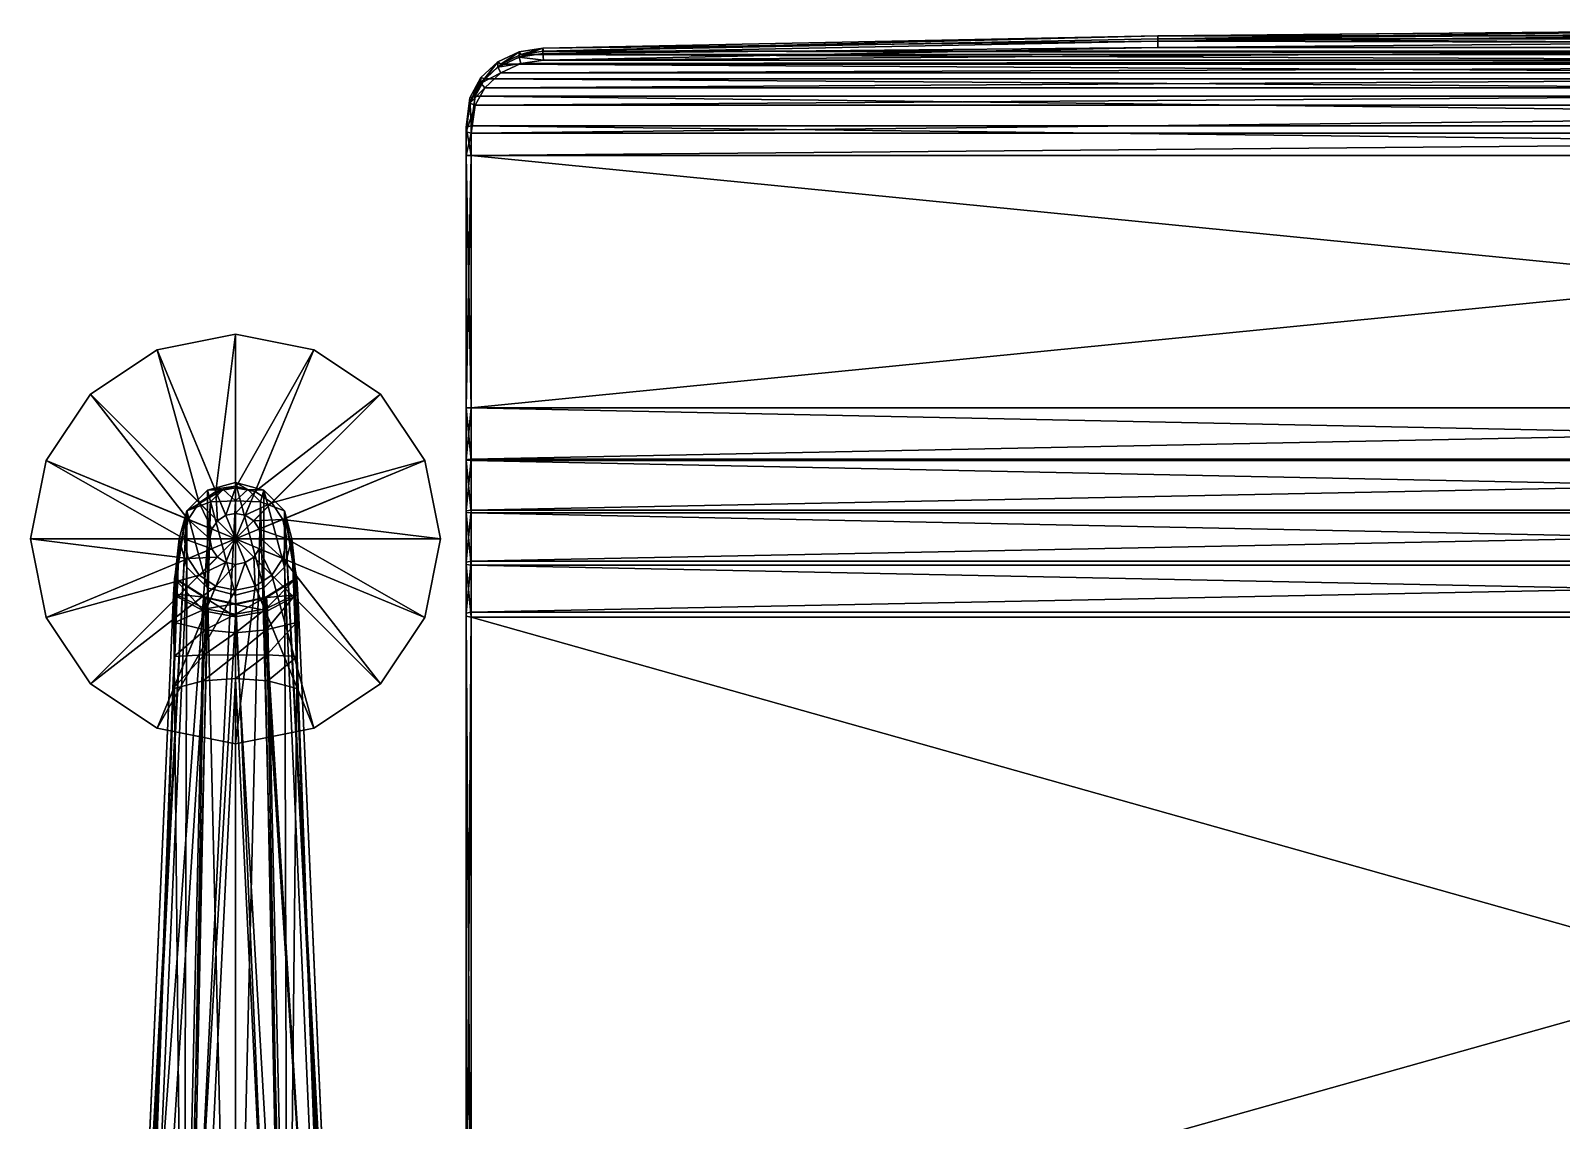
# Model space of a CAD drawing. Extents: x -0.75 to 2.5, y -6.86 to 0.72.
# Drawn here: x -0.295 to 0.0038, y 0.5104 to 0.7231 of the extents above; entities that cross this region are included whole.
import ezdxf

# ---------------------------------------------------------------- set-up
doc = ezdxf.new("R2010")
doc.units = 0
doc.layers.add('72OFGO2D01_GRAFIK', color=1, linetype='CONTINUOUS')
doc.layers.add('72VIAI3D_ANY', color=1, linetype='CONTINUOUS')

# ---------------------------------------------------------------- blocks, each defined once
blk = doc.blocks.new('OB__000009')
at = {"layer": '72VIAI3D_ANY'}
mesh = blk.add_polyface(dxfattribs=at)
corners = [(0.032, -0.00067, 0.06625), (0.0265, -0.00147, 0.06163), (0.032, 0, 0.06002), (0.02959, -0.00131, 0.06695), (0.03441, -0.00131, 0.06695), (0.0375, -0.00147, 0.06163), (0.02248, -0.0055, 0.0661), (0.02713, -0.00376, 0.06969), (0.03688, -0.00376, 0.06969), (0.04153, -0.0055, 0.0661), (0.032, -0.00355, 0.07141), (0.0265, -0.00147), (0.02248, -0.0055), (0.021, -0.011, 0.024), (0.021, -0.011), (0.02248, -0.0165, 0.02668), (0.04153, -0.0165), (0.043, -0.011, 0.024), (0.043, -0.011), (0.04153, -0.0055), (0.0375, -0.00147), (0.032, 0), (0.04382, -0.01867, 0.05968), (0.04395, -0.01872, 0.0664), (0.02018, -0.01867, 0.05968), (0.02006, -0.01872, 0.0664), (0.0375, -0.02053), (0.032, -0.022), (0.0265, -0.02053), (0.02248, -0.0165)]
mesh.append_faces([[corners[k] for k in face] for face in [(1, 0, 3), (2, 4, 0), (3, 6, 1), (6, 3, 7), (8, 5, 9), (5, 8, 4), (6, 11, 1), (11, 6, 12), (12, 13, 14), (15, 14, 13), (16, 17, 18), (18, 9, 19), (5, 19, 9), (19, 5, 20), (20, 2, 21), (21, 1, 11), (19, 16, 18)]], dxfattribs={"vtx0": -1, "color": 9})
mesh.append_faces([[corners[k] for k in face] for face in [(0, 1, 2), (4, 2, 5), (24, 6, 25), (20, 16, 19), (16, 20, 26), (21, 26, 20), (26, 21, 27), (11, 27, 21), (12, 28, 11), (28, 12, 29)]], dxfattribs={"vtx0": -1, "vtx1": -1, "color": 9})
mesh.append_faces([[corners[k] for k in face] for face in [(9, 17, 22), (13, 6, 24)]], dxfattribs={"vtx0": -1, "vtx1": -1, "vtx2": -1, "color": 9})
mesh.append_faces([[corners[k] for k in face] for face in [(10, 3, 0), (10, 0, 4), (10, 7, 3), (10, 4, 8), (13, 12, 6), (9, 18, 17), (2, 20, 5), (1, 21, 2), (9, 22, 23)]], dxfattribs={"vtx0": -1, "vtx2": -1, "color": 9})
mesh.append_faces([[corners[k] for k in face] for face in [(14, 29, 12)]], dxfattribs={"vtx1": -1, "color": 9})
mesh = blk.add_polyface(dxfattribs=at)
corners = [(0.021, -0.011), (0.02248, -0.0165, 0.02668), (0.02248, -0.0165), (0.0265, -0.02053, 0.02745), (0.0265, -0.02053), (0.032, -0.022, 0.02578), (0.032, -0.022), (0.0375, -0.02053, 0.02745), (0.0375, -0.02053), (0.04153, -0.0165, 0.02668), (0.04153, -0.0165), (0.043, -0.011, 0.024), (0.03804, -0.02245, 0.06559), (0.04413, -0.02189, 0.07233), (0.04395, -0.01872, 0.0664), (0.03823, -0.02504, 0.07032), (0.02577, -0.02504, 0.07032), (0.02006, -0.01872, 0.0664), (0.01987, -0.02189, 0.07233), (0.02596, -0.02245, 0.06559), (0.03793, -0.02237, 0.06064), (0.04382, -0.01867, 0.05968), (0.02018, -0.01867, 0.05968), (0.02608, -0.02237, 0.06064), (0.0379, -0.02465, 0.05623), (0.0438, -0.02176, 0.05372), (0.02021, -0.02176, 0.05372), (0.02611, -0.02465, 0.05623), (0.032, -0.0238, 0.06543), (0.032, -0.02623, 0.06974), (0.032, -0.02367, 0.06104), (0.032, -0.02568, 0.0571), (0.04153, -0.0055, 0.0661), (0.04387, -0.02728, 0.04988), (0.04401, -0.03394, 0.04905), (0.02248, -0.0055, 0.0661), (0.021, -0.011, 0.024), (0.02014, -0.02728, 0.04988), (0.01999, -0.03394, 0.04905), (0.0265, -0.00147)]
mesh.append_faces([[corners[k] for k in face] for face in [(0, 1, 2), (3, 2, 1), (2, 3, 4), (5, 4, 3), (4, 5, 6), (7, 6, 5), (6, 7, 8), (9, 8, 7), (8, 9, 10), (11, 10, 9), (12, 13, 14), (13, 12, 15), (16, 17, 18), (17, 16, 19), (20, 14, 21), (14, 20, 12), (19, 22, 17), (22, 19, 23), (24, 21, 25), (21, 24, 20), (23, 26, 22), (26, 23, 27), (28, 15, 12), (19, 29, 28), (30, 12, 20), (12, 30, 28), (28, 23, 19), (23, 28, 30), (20, 31, 30), (30, 27, 23)]], dxfattribs={"vtx0": -1, "color": 9})
mesh.append_faces([[corners[k] for k in face] for face in [(17, 35, 18), (26, 36, 22), (37, 36, 26), (38, 36, 37), (6, 39, 4)]], dxfattribs={"vtx0": -1, "vtx1": -1, "color": 9})
mesh.append_faces([[corners[k] for k in face] for face in [(32, 14, 13), (11, 25, 21), (11, 33, 25), (11, 34, 33)]], dxfattribs={"vtx0": -1, "vtx2": -1, "color": 9})
mesh = blk.add_polyface(dxfattribs=at)
corners = [(0.032, -0.25709, 0.18746), (0.0265, -0.02053, 0.02745), (0.0217, -0.25622, 0.18844), (0.032, -0.022, 0.02578), (0.0423, -0.25622, 0.18844), (0.0375, -0.02053, 0.02745), (0.04216, -0.20841, 0.29661), (0.04153, -0.0055, 0.0661), (0.052, -0.21037, 0.29325), (0.032, -0.20773, 0.29776), (0.03688, -0.00376, 0.06969), (0.02184, -0.20841, 0.29661), (0.032, -0.00355, 0.07141), (0.012, -0.21037, 0.29325), (0.02713, -0.00376, 0.06969), (0.012, -0.20011, 0.26994), (0.02248, -0.0055, 0.0661), (0.052, -0.254, 0.1914), (0.04421, -0.04023, 0.05142), (0.043, -0.011, 0.024), (0.052, -0.2506, 0.19634), (0.052, -0.20011, 0.26994), (0.021, -0.011, 0.024), (0.012, -0.2506, 0.19634), (0.012, -0.254, 0.1914), (0.01979, -0.04023, 0.05142), (0.0423, -0.20267, 0.26725), (0.052, -0.20622, 0.27415), (0.0217, -0.2076, 0.2706), (0.012, -0.20622, 0.27415), (0.0217, -0.20267, 0.26725), (0.032, -0.20363, 0.26637), (0.0423, -0.2076, 0.2706), (0.032, -0.20808, 0.26935), (0.032, -0.03825, 0.05607), (0.0217, -0.24833, 0.19928), (0.02569, -0.03866, 0.05481), (0.032, -0.24762, 0.20036), (0.04413, -0.02189, 0.07233), (0.032, -0.02623, 0.06974), (0.03823, -0.02504, 0.07032), (0.01987, -0.02189, 0.07233), (0.0423, -0.24833, 0.19928), (0.03831, -0.03866, 0.05481), (0.04153, -0.0165, 0.02668), (0.02248, -0.0165, 0.02668)]
mesh.append_faces([[corners[k] for k in face] for face in [(1, 0, 3), (6, 7, 8), (36, 23, 25), (38, 26, 21), (30, 41, 15), (20, 43, 18)]], dxfattribs={"color": 9})
mesh.append_faces([[corners[k] for k in face] for face in [(9, 10, 6), (11, 12, 9), (26, 27, 21), (28, 15, 29), (15, 28, 30), (31, 32, 26), (30, 33, 31), (35, 34, 37), (26, 39, 31), (39, 26, 40), (39, 30, 31), (34, 42, 37), (45, 2, 1)]], dxfattribs={"vtx0": -1, "color": 9})
mesh.append_faces([[corners[k] for k in face] for face in [(17, 18, 19), (18, 17, 20), (7, 21, 8), (22, 23, 24), (23, 22, 25), (34, 35, 36), (5, 17, 44)]], dxfattribs={"vtx0": -1, "vtx1": -1, "color": 9})
mesh.append_faces([[corners[k] for k in face] for face in [(17, 5, 4), (2, 45, 24)]], dxfattribs={"vtx0": -1, "vtx1": -1, "vtx2": -1, "color": 9})
mesh.append_faces([[corners[k] for k in face] for face in [(15, 16, 13), (42, 34, 43)]], dxfattribs={"vtx0": -1, "vtx2": -1, "color": 9})
mesh.append_faces([[corners[k] for k in face] for face in [(3, 4, 5), (13, 14, 11), (19, 44, 17)]], dxfattribs={"vtx1": -1, "color": 9})
mesh.append_faces([[corners[k] for k in face] for face in [(23, 36, 35)]], dxfattribs={"vtx1": -1, "vtx2": -1, "color": 9})
mesh.append_faces([[corners[k] for k in face] for face in [(0, 1, 2), (4, 3, 0), (43, 20, 42), (45, 22, 24)]], dxfattribs={"vtx2": -1, "color": 9})
mesh = blk.add_polyface(dxfattribs=at)
corners = [(0.04153, -0.0055, 0.0661), (0.04216, -0.20841, 0.29661), (0.03688, -0.00376, 0.06969), (0.032, -0.20773, 0.29776), (0.032, -0.00355, 0.07141), (0.02184, -0.20841, 0.29661), (0.02713, -0.00376, 0.06969), (0.012, -0.21037, 0.29325), (0.02248, -0.0055, 0.0661), (0.012, -0.20011, 0.26994), (0.01987, -0.02189, 0.07233), (0.052, -0.20011, 0.26994), (0.04413, -0.02189, 0.07233), (0.03796, -0.02873, 0.05341), (0.0438, -0.02176, 0.05372), (0.04387, -0.02728, 0.04988), (0.0379, -0.02465, 0.05623), (0.02611, -0.02465, 0.05623), (0.02014, -0.02728, 0.04988), (0.02021, -0.02176, 0.05372), (0.02604, -0.02873, 0.05341), (0.01999, -0.03394, 0.04905), (0.02589, -0.03364, 0.05286), (0.03812, -0.03364, 0.05286), (0.04401, -0.03394, 0.04905), (0.01979, -0.04023, 0.05142), (0.02569, -0.03866, 0.05481), (0.03831, -0.03866, 0.05481), (0.04421, -0.04023, 0.05142), (0.03823, -0.02504, 0.07032), (0.032, -0.0238, 0.06543), (0.032, -0.02623, 0.06974), (0.02596, -0.02245, 0.06559), (0.02577, -0.02504, 0.07032), (0.032, -0.02568, 0.0571), (0.03793, -0.02237, 0.06064), (0.032, -0.02367, 0.06104), (0.032, -0.02934, 0.05463), (0.032, -0.03369, 0.05422), (0.032, -0.03825, 0.05607), (0.0423, -0.20267, 0.26725), (0.0217, -0.20267, 0.26725), (0.043, -0.011, 0.024), (0.021, -0.011, 0.024)]
mesh.append_faces([[corners[k] for k in face] for face in [(0, 1, 2), (6, 7, 8), (40, 12, 29), (10, 41, 33)]], dxfattribs={"color": 9})
mesh.append_faces([[corners[k] for k in face] for face in [(13, 14, 15), (14, 13, 16), (17, 18, 19), (18, 17, 20), (20, 21, 18), (21, 20, 22), (23, 15, 24), (15, 23, 13), (22, 25, 21), (25, 22, 26), (27, 24, 28), (24, 27, 23), (29, 30, 31), (31, 32, 33), (34, 35, 16), (17, 36, 34), (37, 16, 13), (16, 37, 34), (34, 20, 17), (20, 34, 37), (37, 22, 20), (22, 37, 38), (38, 13, 23), (13, 38, 37), (38, 26, 22), (26, 38, 39), (39, 23, 27), (23, 39, 38), (41, 31, 33)]], dxfattribs={"vtx0": -1, "color": 9})
mesh.append_faces([[corners[k] for k in face] for face in [(11, 0, 12), (25, 43, 21)]], dxfattribs={"vtx0": -1, "vtx1": -1, "color": 9})
mesh.append_faces([[corners[k] for k in face] for face in [(4, 5, 6)]], dxfattribs={"vtx0": -1, "vtx1": -1, "vtx2": -1, "color": 9})
mesh.append_faces([[corners[k] for k in face] for face in [(2, 3, 4), (8, 9, 10), (42, 28, 24)]], dxfattribs={"vtx0": -1, "vtx2": -1, "color": 9})
blk = doc.blocks.new('OB__000033')
at = {"layer": '72VIAI3D_ANY'}
blk.add_blockref('OB__000009', (-0.287001, 0.6349, 0.029), dxfattribs=at)
blk = doc.blocks.new('72VIAI3D__000034')
at = {"layer": '72VIAI3D_ANY'}
blk.add_blockref('OB__000033', (0, 0), dxfattribs=at)
blk = doc.blocks.new('OB__000012')
at = {"layer": '72VIAI3D_ANY'}
mesh = blk.add_polyface(dxfattribs=at)
corners = [(0.02469, -0.00305), (0.04, 0), (0.04, -0.04), (0.02469, -0.00305, 0.006), (0.04, 0, 0.006), (0.03617, -0.03076, 0.018), (0.04, -0.03, 0.018), (0.03809, -0.03538, 0.026), (0.04, -0.035, 0.026), (0.04, -0.03, 0.026), (0.03617, -0.03076, 0.026), (0.01172, -0.01172), (0.01172, -0.01172, 0.006), (0.03293, -0.03293, 0.018), (0.03646, -0.03646, 0.026), (0.03293, -0.03293, 0.026), (0.00304, -0.02469), (0.00304, -0.02469, 0.006), (0.03076, -0.03617, 0.018), (0.03538, -0.03809, 0.026), (0.03076, -0.03617, 0.026), (0, -0.04), (0, -0.04, 0.006), (0.03, -0.04, 0.018), (0.035, -0.04, 0.026), (0.03, -0.04, 0.026), (0.04, -0.035, 0.029), (0.03809, -0.03538, 0.029), (0.03646, -0.03646, 0.029), (0.03538, -0.03809, 0.029), (0.035, -0.04, 0.029)]
mesh.append_faces([[corners[k] for k in face] for face in [(0, 1, 2), (7, 8, 9), (9, 10, 7), (11, 0, 2), (14, 7, 10), (10, 15, 14), (16, 11, 2), (19, 14, 15), (15, 20, 19), (21, 16, 2), (24, 19, 20), (20, 25, 24)]], dxfattribs={"vtx1": -1, "vtx2": -1, "color": 159})
mesh.append_faces([[corners[k] for k in face] for face in [(3, 4, 1), (1, 0, 3), (5, 6, 4), (4, 3, 5), (12, 3, 0), (0, 11, 12), (13, 5, 3), (3, 12, 13), (17, 12, 11), (11, 16, 17), (18, 13, 12), (12, 17, 18), (22, 17, 16), (16, 21, 22), (23, 18, 17), (17, 22, 23), (9, 6, 5), (5, 10, 9), (10, 5, 13), (13, 15, 10), (15, 13, 18), (18, 20, 15), (20, 18, 23), (23, 25, 20), (26, 8, 7), (7, 27, 26), (27, 7, 14), (14, 28, 27), (28, 14, 19), (19, 29, 28), (29, 19, 24), (24, 30, 29)]], dxfattribs={"vtx2": -1, "color": 159})
mesh = blk.add_polyface(dxfattribs=at)
corners = [(0.07696, -0.02469), (0.08, -0.04), (0.04, -0.04), (0.07696, -0.02469, 0.006), (0.08, -0.04, 0.006), (0.04924, -0.03617, 0.018), (0.05, -0.04, 0.018), (0.04462, -0.03809, 0.026), (0.045, -0.04, 0.026), (0.05, -0.04, 0.026), (0.04924, -0.03617, 0.026), (0.06828, -0.01172), (0.06828, -0.01172, 0.006), (0.04707, -0.03293, 0.018), (0.04354, -0.03646, 0.026), (0.04707, -0.03293, 0.026), (0.05531, -0.00305), (0.05531, -0.00305, 0.006), (0.04383, -0.03076, 0.018), (0.04191, -0.03538, 0.026), (0.04383, -0.03076, 0.026), (0.04, 0), (0.04, 0, 0.006), (0.04, -0.03, 0.018), (0.04, -0.035, 0.026), (0.04, -0.03, 0.026), (0.045, -0.04, 0.029), (0.04462, -0.03809, 0.029), (0.04354, -0.03646, 0.029), (0.04191, -0.03538, 0.029), (0.04, -0.035, 0.029)]
mesh.append_faces([[corners[k] for k in face] for face in [(0, 1, 2), (7, 8, 9), (9, 10, 7), (11, 0, 2), (14, 7, 10), (10, 15, 14), (16, 11, 2), (19, 14, 15), (15, 20, 19), (21, 16, 2), (24, 19, 20), (20, 25, 24)]], dxfattribs={"vtx1": -1, "vtx2": -1, "color": 159})
mesh.append_faces([[corners[k] for k in face] for face in [(3, 4, 1), (1, 0, 3), (5, 6, 4), (4, 3, 5), (12, 3, 0), (0, 11, 12), (13, 5, 3), (3, 12, 13), (17, 12, 11), (11, 16, 17), (18, 13, 12), (12, 17, 18), (22, 17, 16), (16, 21, 22), (23, 18, 17), (17, 22, 23), (9, 6, 5), (5, 10, 9), (10, 5, 13), (13, 15, 10), (15, 13, 18), (18, 20, 15), (20, 18, 23), (23, 25, 20), (26, 8, 7), (7, 27, 26), (27, 7, 14), (14, 28, 27), (28, 14, 19), (19, 29, 28), (29, 19, 24), (24, 30, 29)]], dxfattribs={"vtx2": -1, "color": 159})
mesh = blk.add_polyface(dxfattribs=at)
corners = [(0.00304, -0.05531), (0, -0.04), (0.04, -0.04), (0.00304, -0.05531, 0.006), (0, -0.04, 0.006), (0.03076, -0.04383, 0.018), (0.03, -0.04, 0.018), (0.03538, -0.04191, 0.026), (0.035, -0.04, 0.026), (0.03, -0.04, 0.026), (0.03076, -0.04383, 0.026), (0.01172, -0.06828), (0.01172, -0.06828, 0.006), (0.03293, -0.04707, 0.018), (0.03646, -0.04354, 0.026), (0.03293, -0.04707, 0.026), (0.02469, -0.07695), (0.02469, -0.07695, 0.006), (0.03617, -0.04924, 0.018), (0.03809, -0.04462, 0.026), (0.03617, -0.04924, 0.026), (0.04, -0.08), (0.04, -0.08, 0.006), (0.04, -0.05, 0.018), (0.04, -0.045, 0.026), (0.04, -0.05, 0.026), (0.035, -0.04, 0.029), (0.03538, -0.04191, 0.029), (0.03646, -0.04354, 0.029), (0.03809, -0.04462, 0.029), (0.04, -0.045, 0.029)]
mesh.append_faces([[corners[k] for k in face] for face in [(0, 1, 2), (7, 8, 9), (9, 10, 7), (11, 0, 2), (14, 7, 10), (10, 15, 14), (16, 11, 2), (19, 14, 15), (15, 20, 19), (21, 16, 2), (24, 19, 20), (20, 25, 24)]], dxfattribs={"vtx1": -1, "vtx2": -1, "color": 159})
mesh.append_faces([[corners[k] for k in face] for face in [(3, 4, 1), (1, 0, 3), (5, 6, 4), (4, 3, 5), (12, 3, 0), (0, 11, 12), (13, 5, 3), (3, 12, 13), (17, 12, 11), (11, 16, 17), (18, 13, 12), (12, 17, 18), (22, 17, 16), (16, 21, 22), (23, 18, 17), (17, 22, 23), (9, 6, 5), (5, 10, 9), (10, 5, 13), (13, 15, 10), (15, 13, 18), (18, 20, 15), (20, 18, 23), (23, 25, 20), (26, 8, 7), (7, 27, 26), (27, 7, 14), (14, 28, 27), (28, 14, 19), (19, 29, 28), (29, 19, 24), (24, 30, 29)]], dxfattribs={"vtx2": -1, "color": 159})
mesh = blk.add_polyface(dxfattribs=at)
corners = [(0.05531, -0.07695), (0.04, -0.08), (0.04, -0.04), (0.05531, -0.07695, 0.006), (0.04, -0.08, 0.006), (0.04383, -0.04924, 0.018), (0.04, -0.05, 0.018), (0.04191, -0.04462, 0.026), (0.04, -0.045, 0.026), (0.04, -0.05, 0.026), (0.04383, -0.04924, 0.026), (0.06828, -0.06828), (0.06828, -0.06828, 0.006), (0.04707, -0.04707, 0.018), (0.04354, -0.04354, 0.026), (0.04707, -0.04707, 0.026), (0.07696, -0.05531), (0.07696, -0.05531, 0.006), (0.04924, -0.04383, 0.018), (0.04462, -0.04191, 0.026), (0.04924, -0.04383, 0.026), (0.08, -0.04), (0.08, -0.04, 0.006), (0.05, -0.04, 0.018), (0.045, -0.04, 0.026), (0.05, -0.04, 0.026), (0.04, -0.045, 0.029), (0.04191, -0.04462, 0.029), (0.04354, -0.04354, 0.029), (0.04462, -0.04191, 0.029), (0.045, -0.04, 0.029)]
mesh.append_faces([[corners[k] for k in face] for face in [(0, 1, 2), (7, 8, 9), (9, 10, 7), (11, 0, 2), (14, 7, 10), (10, 15, 14), (16, 11, 2), (19, 14, 15), (15, 20, 19), (21, 16, 2), (24, 19, 20), (20, 25, 24)]], dxfattribs={"vtx1": -1, "vtx2": -1, "color": 159})
mesh.append_faces([[corners[k] for k in face] for face in [(3, 4, 1), (1, 0, 3), (5, 6, 4), (4, 3, 5), (12, 3, 0), (0, 11, 12), (13, 5, 3), (3, 12, 13), (17, 12, 11), (11, 16, 17), (18, 13, 12), (12, 17, 18), (22, 17, 16), (16, 21, 22), (23, 18, 17), (17, 22, 23), (9, 6, 5), (5, 10, 9), (10, 5, 13), (13, 15, 10), (15, 13, 18), (18, 20, 15), (20, 18, 23), (23, 25, 20), (26, 8, 7), (7, 27, 26), (27, 7, 14), (14, 28, 27), (28, 14, 19), (19, 29, 28), (29, 19, 24), (24, 30, 29)]], dxfattribs={"vtx2": -1, "color": 159})
blk = doc.blocks.new('OB__000035')
at = {"layer": '72VIAI3D_ANY'}
blk.add_blockref('OB__000012', (-0.295, 0.6639), dxfattribs=at)
blk = doc.blocks.new('72VIAI3D__000036')
at = {"layer": '72VIAI3D_ANY'}
blk.add_blockref('OB__000035', (0, 0), dxfattribs=at)
blk = doc.blocks.new('72VIAI3D__000039')
at = {"layer": '72VIAI3D_ANY'}
for name in ['72VIAI3D__000036', '72VIAI3D__000034']:
    blk.add_blockref(name, (0, 0), dxfattribs=at)
blk = doc.blocks.new('OB__000065')
at = {"layer": '72VIAI3D_ANY'}
mesh = blk.add_polyface(dxfattribs=at)
corners = [(0, -0.33728, 0.04737), (0, -0.19641, 0.01777), (0, -0.33669, 0.05032), (0, -0.19714, 0.01486), (0, -0.17665, 0.01038), (0, -0.18637, 0.01543), (0, -0.18696, 0.01248), (0, -0.17621, 0.01335), (0, -0.16623, 0.00879), (0, -0.16594, 0.01177), (0, -0.15573, 0.00776), (0, -0.15559, 0.01073), (0, -0.14518, 0.00725), (0, -0.34679, 0.0519), (0.001, -0.15554, 0.01173), (0.499, -0.16584, 0.01277), (0.001, -0.16584, 0.01277), (0.499, -0.17606, 0.01434), (0.001, -0.17606, 0.01434), (0.499, -0.18618, 0.01641), (0.001, -0.18618, 0.01641), (0.499, -0.19617, 0.01875), (0.001, -0.19617, 0.01875), (0.499, -0.33649, 0.0513), (0.001, -0.33649, 0.0513), (0.499, -0.34664, 0.05289), (0.001, -0.34664, 0.05289), (0.001, -0.16633, 0.00779), (0.499, -0.15578, 0.00676), (0.001, -0.15578, 0.00676), (0.001, -0.1768, 0.00939), (0.499, -0.16633, 0.00779), (0.001, -0.18715, 0.0115), (0.499, -0.1768, 0.00939), (0.001, -0.19738, 0.01389), (0.499, -0.18715, 0.0115), (0.001, -0.33747, 0.04639), (0.499, -0.19738, 0.01389), (0.001, -0.34738, 0.04795), (0.499, -0.33747, 0.04639), (0.001, -0.14518, 0.00625), (0, -0.34723, 0.04893)]
mesh.append_faces([[corners[k] for k in face] for face in [(4, 5, 6), (5, 4, 7), (8, 7, 4), (7, 8, 9), (10, 9, 8), (9, 10, 11), (12, 11, 10), (6, 1, 3), (1, 6, 5), (13, 0, 2), (14, 15, 16), (16, 17, 18), (18, 19, 20), (20, 21, 22), (22, 23, 24), (24, 25, 26), (27, 28, 29), (30, 31, 27), (32, 33, 30), (34, 35, 32), (36, 37, 34), (38, 39, 36), (20, 7, 18), (7, 20, 5), (5, 22, 1), (22, 5, 20), (30, 6, 32), (6, 30, 4), (32, 3, 34), (3, 32, 6), (27, 4, 30), (4, 27, 8), (18, 9, 16), (9, 18, 7), (29, 8, 27), (8, 29, 10), (11, 16, 9), (16, 11, 14), (40, 10, 29), (24, 1, 22), (1, 24, 2), (34, 0, 36), (0, 34, 3), (41, 36, 0), (2, 26, 13), (26, 2, 24)]], dxfattribs={"vtx0": -1, "vtx1": -1, "color": 9})
mesh.append_faces([[corners[k] for k in face] for face in [(0, 1, 2), (1, 0, 3)]], dxfattribs={"vtx0": -1, "vtx2": -1, "color": 9})
mesh = blk.add_polyface(dxfattribs=at)
corners = [(0.5, -0.17665, 0.01038), (0.5, -0.18637, 0.01543), (0.5, -0.17621, 0.01335), (0.5, -0.18696, 0.01248), (0.5, -0.16623, 0.00879), (0.5, -0.16594, 0.01177), (0.5, -0.15573, 0.00776), (0.5, -0.15559, 0.01073), (0.5, -0.19641, 0.01777), (0.5, -0.19714, 0.01486), (0.5, -0.34679, 0.0519), (0.5, -0.33728, 0.04737), (0.5, -0.34723, 0.04893), (0.5, -0.33669, 0.05032), (0.499, -0.16584, 0.01277), (0.001, -0.15554, 0.01173), (0.499, -0.15554, 0.01173), (0.499, -0.17606, 0.01434), (0.001, -0.16584, 0.01277), (0.499, -0.18618, 0.01641), (0.001, -0.17606, 0.01434), (0.499, -0.19617, 0.01875), (0.001, -0.18618, 0.01641), (0.499, -0.33649, 0.0513), (0.001, -0.19617, 0.01875), (0.499, -0.34664, 0.05289), (0.001, -0.33649, 0.0513), (0.499, -0.14518, 0.00625), (0.001, -0.15578, 0.00676), (0.499, -0.15578, 0.00676), (0.001, -0.16633, 0.00779), (0.499, -0.16633, 0.00779), (0.001, -0.1768, 0.00939), (0.499, -0.1768, 0.00939), (0.001, -0.18715, 0.0115), (0.499, -0.18715, 0.0115), (0.001, -0.19738, 0.01389), (0.499, -0.19738, 0.01389), (0.001, -0.33747, 0.04639), (0.499, -0.33747, 0.04639), (0.499, -0.34738, 0.04795), (0.5, -0.14518, 0.00725)]
mesh.append_faces([[corners[k] for k in face] for face in [(11, 8, 9), (8, 11, 13), (14, 15, 16), (17, 18, 14), (19, 20, 17), (21, 22, 19), (23, 24, 21), (25, 26, 23), (27, 28, 29), (29, 30, 31), (31, 32, 33), (33, 34, 35), (35, 36, 37), (37, 38, 39), (23, 10, 25), (10, 23, 13), (40, 11, 39), (17, 1, 19), (1, 17, 2), (8, 19, 1), (19, 8, 21), (0, 35, 3), (35, 0, 33), (37, 3, 35), (3, 37, 9), (4, 33, 0), (33, 4, 31), (14, 2, 17), (2, 14, 5), (31, 6, 29), (6, 31, 4), (5, 16, 7), (16, 5, 14), (41, 29, 6), (13, 21, 8), (21, 13, 23), (39, 9, 37), (9, 39, 11)]], dxfattribs={"vtx0": -1, "vtx1": -1, "color": 9})
mesh.append_faces([[corners[k] for k in face] for face in [(0, 1, 2), (1, 0, 3), (4, 2, 5), (2, 4, 0), (6, 5, 7), (5, 6, 4), (3, 8, 1), (8, 3, 9), (10, 11, 12), (11, 10, 13)]], dxfattribs={"vtx0": -1, "vtx2": -1, "color": 9})
mesh = blk.add_polyface(dxfattribs=at)
corners = [(0.365, -0.44895, 0.0441), (0.485, -0.44753, 0.04795), (0.485, -0.44649, 0.04511), (0.365, -0.44998, 0.0469), (0.25, -0.44994, 0.04369), (0.25, -0.45098, 0.0465), (0.48963, -0.44685, 0.04821), (0.49382, -0.44385, 0.04621), (0.48963, -0.44581, 0.04539), (0.49382, -0.44488, 0.04903), (0.499, -0.35685, 0.054), (0.001, -0.34664, 0.05289), (0.499, -0.34664, 0.05289), (0.499, -0.36708, 0.05458), (0.001, -0.35685, 0.054), (0.499, -0.37733, 0.05471), (0.001, -0.36708, 0.05458), (0.499, -0.42658, 0.05472), (0.001, -0.37733, 0.05471), (0.499, -0.43238, 0.05409), (0.001, -0.42658, 0.05472), (0.4982, -0.4382, 0.05257), (0.001, -0.43238, 0.05409), (0.499, -0.34738, 0.04795), (0.001, -0.35734, 0.04903), (0.499, -0.35734, 0.04903), (0.001, -0.36733, 0.04959), (0.499, -0.36733, 0.04959), (0.001, -0.37733, 0.0497), (0.499, -0.37733, 0.0497), (0.001, -0.42658, 0.04956), (0.499, -0.42658, 0.04956), (0.00101, -0.43095, 0.04903), (0.499, -0.43095, 0.04903), (0.0018, -0.43644, 0.04782), (0.4982, -0.43644, 0.04782), (0.499, -0.33747, 0.04639), (0.001, -0.34738, 0.04795), (0.36498, -0.4494, 0.0482), (0.25, -0.45039, 0.04779), (0.25, -0.44866, 0.04311), (0.36498, -0.44767, 0.04351), (0.48491, -0.44694, 0.04925), (0.48491, -0.44521, 0.04453), (0.48932, -0.44456, 0.0448), (0.49322, -0.44274, 0.04556), (0.49322, -0.44446, 0.05026), (0.48932, -0.4463, 0.0495), (0.49632, -0.44159, 0.05142), (0.0018, -0.4382, 0.05257), (0.00368, -0.44159, 0.05142), (0.00678, -0.44446, 0.05026), (0.01068, -0.4463, 0.0495), (0.01509, -0.44694, 0.04925), (0.00368, -0.43984, 0.04668), (0.49632, -0.43984, 0.04668), (0.00678, -0.44274, 0.04556), (0.01068, -0.44456, 0.0448), (0.01509, -0.44521, 0.04453), (0.13502, -0.44767, 0.04351)]
mesh.append_faces([[corners[k] for k in face] for face in [(0, 1, 2), (6, 7, 8), (7, 6, 9), (1, 8, 2), (8, 1, 6), (19, 20, 17), (21, 22, 19), (29, 30, 31), (31, 32, 33), (33, 34, 35), (3, 42, 1), (41, 2, 43), (44, 7, 45), (7, 44, 8), (46, 6, 47), (6, 46, 9), (47, 1, 42), (1, 47, 6), (8, 43, 2), (43, 8, 44)]], dxfattribs={"vtx0": -1, "color": 9})
mesh.append_faces([[corners[k] for k in face] for face in [(1, 0, 3), (4, 3, 0), (3, 4, 5), (10, 11, 12), (13, 14, 10), (15, 16, 13), (17, 18, 15), (23, 24, 25), (25, 26, 27), (27, 28, 29), (36, 37, 23), (5, 38, 3), (38, 5, 39), (40, 0, 41), (0, 40, 4), (42, 3, 38), (2, 41, 0), (48, 49, 21), (46, 50, 48), (47, 51, 46), (42, 52, 47), (38, 53, 42), (35, 54, 55), (55, 56, 45), (45, 57, 44), (44, 58, 43), (43, 59, 41)]], dxfattribs={"vtx0": -1, "vtx1": -1, "color": 9})
mesh.append_faces([[corners[k] for k in face] for face in [(40, 41, 59)]], dxfattribs={"vtx1": -1, "color": 9})
mesh = blk.add_polyface(dxfattribs=at)
corners = [(0.5, -0.36713, 0.05359), (0.5, -0.35724, 0.05002), (0.5, -0.36728, 0.05059), (0.5, -0.35694, 0.05301), (0.5, -0.37733, 0.05371), (0.5, -0.37733, 0.05071), (0.5, -0.34723, 0.04893), (0.5, -0.34679, 0.0519), (0.5, -0.4321, 0.05312), (0.5, -0.42658, 0.05056), (0.5, -0.43122, 0.05), (0.5, -0.42658, 0.05372), (0.49927, -0.43785, 0.05163), (0.49927, -0.43679, 0.04876), (0.49713, -0.4418, 0.05027), (0.49713, -0.44074, 0.04741), (0.49382, -0.44488, 0.04903), (0.49382, -0.44385, 0.04621), (0.499, -0.42658, 0.04956), (0.499, -0.37733, 0.0497), (0.499, -0.43095, 0.04903), (0.5, -0.33728, 0.04737), (0.499, -0.34738, 0.04795), (0.499, -0.35685, 0.054), (0.499, -0.36708, 0.05458), (0.499, -0.42658, 0.05472), (0.499, -0.43238, 0.05409), (0.499, -0.36733, 0.04959), (0.499, -0.35734, 0.04903), (0.499, -0.37733, 0.05471), (0.499, -0.34664, 0.05289), (0.4982, -0.4382, 0.05257), (0.49632, -0.44159, 0.05142), (0.49632, -0.43984, 0.04668), (0.4982, -0.43644, 0.04782), (0.49322, -0.44446, 0.05026), (0.49322, -0.44274, 0.04556)]
mesh.append_faces([[corners[k] for k in face] for face in [(8, 9, 10), (12, 10, 13), (10, 12, 8), (14, 13, 15), (13, 14, 12), (16, 15, 17), (15, 16, 14), (25, 8, 26), (31, 14, 32), (14, 31, 12), (12, 26, 8), (26, 12, 31), (33, 13, 34), (13, 33, 15), (10, 34, 13), (32, 16, 35), (16, 32, 14), (15, 36, 17), (36, 15, 33)]], dxfattribs={"vtx0": -1, "color": 9})
mesh.append_faces([[corners[k] for k in face] for face in [(9, 4, 5), (4, 9, 11), (18, 5, 19), (5, 18, 9), (20, 9, 18), (9, 20, 10), (21, 22, 6), (0, 23, 3), (23, 0, 24), (8, 25, 11), (1, 27, 2), (27, 1, 28), (28, 6, 22), (6, 28, 1), (4, 24, 0), (24, 4, 29), (3, 30, 7), (30, 3, 23), (19, 2, 27), (2, 19, 5), (11, 29, 4), (29, 11, 25), (34, 10, 20)]], dxfattribs={"vtx0": -1, "vtx1": -1, "color": 9})
mesh.append_faces([[corners[k] for k in face] for face in [(0, 1, 2), (1, 0, 3), (4, 2, 5), (2, 4, 0), (3, 6, 1), (6, 3, 7), (9, 8, 11)]], dxfattribs={"vtx0": -1, "vtx2": -1, "color": 9})
mesh = blk.add_polyface(dxfattribs=at)
corners = [(0.135, -0.44895, 0.0441), (0.015, -0.44753, 0.04795), (0.135, -0.44998, 0.0469), (0.015, -0.44649, 0.04511), (0.25, -0.44994, 0.04369), (0.25, -0.45098, 0.0465), (0.01036, -0.44685, 0.04821), (0.00618, -0.44385, 0.04621), (0.00618, -0.44488, 0.04903), (0.01036, -0.44581, 0.04539), (0.001, -0.34664, 0.05289), (0.499, -0.35685, 0.054), (0.001, -0.35685, 0.054), (0.499, -0.36708, 0.05458), (0.001, -0.36708, 0.05458), (0.499, -0.37733, 0.05471), (0.001, -0.37733, 0.05471), (0.499, -0.42658, 0.05472), (0.001, -0.42658, 0.05472), (0.499, -0.43238, 0.05409), (0.001, -0.43238, 0.05409), (0.4982, -0.4382, 0.05257), (0.0018, -0.4382, 0.05257), (0.001, -0.35734, 0.04903), (0.499, -0.34738, 0.04795), (0.001, -0.34738, 0.04795), (0.001, -0.36733, 0.04959), (0.499, -0.35734, 0.04903), (0.001, -0.37733, 0.0497), (0.499, -0.36733, 0.04959), (0.001, -0.42658, 0.04956), (0.499, -0.37733, 0.0497), (0.00101, -0.43095, 0.04903), (0.499, -0.42658, 0.04956), (0.0018, -0.43644, 0.04782), (0.499, -0.43095, 0.04903), (0.00678, -0.44274, 0.04556), (0.01068, -0.44456, 0.0448), (0.00368, -0.43984, 0.04668), (0.01068, -0.4463, 0.0495), (0.00678, -0.44446, 0.05026), (0.00287, -0.4418, 0.05027), (0.01509, -0.44694, 0.04925), (0.01509, -0.44521, 0.04453), (0.13502, -0.4494, 0.0482), (0.13502, -0.44767, 0.04351), (0.25, -0.45039, 0.04779), (0.25, -0.44866, 0.04311), (0.49632, -0.44159, 0.05142), (0.00368, -0.44159, 0.05142), (0.49322, -0.44446, 0.05026), (0.48932, -0.4463, 0.0495), (0.48491, -0.44694, 0.04925), (0.36498, -0.4494, 0.0482), (0.4982, -0.43644, 0.04782), (0.49632, -0.43984, 0.04668), (0.49322, -0.44274, 0.04556), (0.48932, -0.44456, 0.0448), (0.48491, -0.44521, 0.04453)]
mesh.append_faces([[corners[k] for k in face] for face in [(1, 0, 3), (6, 7, 8), (7, 6, 9), (1, 9, 6), (9, 1, 3), (16, 17, 18), (18, 19, 20), (32, 33, 30), (34, 35, 32), (36, 9, 37), (9, 36, 7), (38, 7, 36), (39, 8, 40), (8, 39, 6), (41, 40, 8), (6, 42, 1), (42, 6, 39), (37, 3, 43), (3, 37, 9), (44, 1, 42), (0, 43, 3), (38, 54, 34)]], dxfattribs={"vtx0": -1, "color": 9})
mesh.append_faces([[corners[k] for k in face] for face in [(10, 11, 12), (12, 13, 14), (14, 15, 16), (20, 21, 22), (23, 24, 25), (26, 27, 23), (28, 29, 26), (30, 31, 28), (1, 44, 2), (43, 0, 45), (2, 46, 5), (46, 2, 44), (45, 4, 47), (4, 45, 0), (22, 48, 49), (49, 50, 40), (40, 51, 39), (39, 52, 42), (42, 53, 44), (36, 55, 38), (37, 56, 36), (43, 57, 37), (45, 58, 43)]], dxfattribs={"vtx0": -1, "vtx1": -1, "color": 9})
mesh.append_faces([[corners[k] for k in face] for face in [(0, 1, 2), (4, 2, 5), (2, 4, 0)]], dxfattribs={"vtx0": -1, "vtx2": -1, "color": 9})
mesh.append_faces([[corners[k] for k in face] for face in [(46, 44, 53)]], dxfattribs={"vtx1": -1, "color": 9})
blk = doc.blocks.new('OB__000119')
at = {"layer": '72VIAI3D_ANY', "rotation": -180}
blk.add_blockref('OB__000065', (0.290001, 0.272159, 0.347457), dxfattribs=at)
blk = doc.blocks.new('72VIAI3D__000120')
at = {"layer": '72VIAI3D_ANY'}
blk.add_blockref('OB__000119', (0, 0), dxfattribs=at)
blk = doc.blocks.new('72VIAI3D__000123')
at = {"layer": '72VIAI3D_ANY'}
blk.add_blockref('72VIAI3D__000120', (0, 0), dxfattribs=at)
blk = doc.blocks.new('72VIAI3D__VI_AI_AD2_000163')
at = {"layer": '72VIAI3D_ANY'}
for name in ['72VIAI3D__000123', '72VIAI3D__000039']:
    blk.add_blockref(name, (0, 0), dxfattribs=at)
blk = doc.blocks.new('OB__000695')
at = {"layer": '72VIAI3D_ANY'}
blk.add_blockref('72VIAI3D__VI_AI_AD2_000163', (0, 0), dxfattribs=at)
blk = doc.blocks.new('OB2D__000696')
at = {"layer": 'DEFAULT', "linetype": 'CONTINUOUS'}
for p, q in [((0.040001, 0.72314), (-0.074999, 0.722142)), ((-0.074999, 0.722142), (-0.194999, 0.719689)), ((-0.199634, 0.719008), (-0.203815, 0.71704)), ((-0.194999, 0.719689), (-0.199634, 0.719008)), ((-0.203815, 0.71704), (-0.207134, 0.713959)), ((-0.207134, 0.713959), (-0.209265, 0.71001)), ((-0.2082, 0.710358), (-0.206315, 0.713751)), ((-0.209265, 0.71001), (-0.209999, 0.704262)), ((-0.209999, 0.704262), (-0.209999, 0.698744)), ((-0.209999, 0.698744), (-0.209999, 0.649491)), ((-0.208999, 0.698744), (-0.208999, 0.649491)), ((-0.239691, 0.660855), (-0.254999, 0.6639)), ((-0.209999, 0.649491), (-0.209999, 0.639292)), ((-0.208999, 0.649491), (-0.208999, 0.639243)), ((-0.291956, 0.639207), (-0.295, 0.6239)), ((-0.209999, 0.639292), (-0.209999, 0.629103)), ((-0.208999, 0.639243), (-0.208999, 0.629005)), ((-0.254999, 0.6349), (-0.2605, 0.633426)), ((-0.249498, 0.633426), (-0.254999, 0.6349)), ((-0.2605, 0.633426), (-0.264524, 0.6294)), ((-0.245474, 0.6294), (-0.249498, 0.633426)), ((-0.264524, 0.6294), (-0.275, 0.424531)), ((-0.264524, 0.6294), (-0.266943, 0.61618)), ((-0.264524, 0.6294), (-0.266001, 0.6239)), ((-0.243997, 0.6239), (-0.245474, 0.6294)), ((-0.243055, 0.61618), (-0.245474, 0.6294)), ((-0.234999, 0.424531), (-0.245474, 0.6294)), ((-0.209999, 0.629103), (-0.209999, 0.618948)), ((-0.208999, 0.629005), (-0.208999, 0.618801)), ((-0.266001, 0.6239), (-0.266821, 0.616227)), ((-0.243177, 0.616227), (-0.243997, 0.6239)), ((-0.218042, 0.608592), (-0.214998, 0.6239)), ((-0.209999, 0.618948), (-0.209999, 0.60885)), ((-0.208999, 0.618801), (-0.208999, 0.608654)), ((-0.266943, 0.61618), (-0.267126, 0.613009)), ((-0.242872, 0.613009), (-0.243055, 0.61618)), ((-0.267126, 0.613009), (-0.275, 0.434785)), ((-0.234999, 0.434785), (-0.242872, 0.613009)), ((-0.209999, 0.60885), (-0.209999, 0.468571)), ((-0.208999, 0.608654), (-0.208999, 0.468328))]:
    blk.add_line(p, q, dxfattribs=at)

msp = doc.modelspace()

# ---------------------------------------------------------------- block references
at = {"layer": '72OFGO2D01_GRAFIK'}
msp.add_blockref('OB2D__000696', (0, 0), dxfattribs=at)
at = {"layer": '72VIAI3D_ANY'}
msp.add_blockref('OB__000695', (0, 0), dxfattribs=at)

doc.saveas('drawing.dxf')
